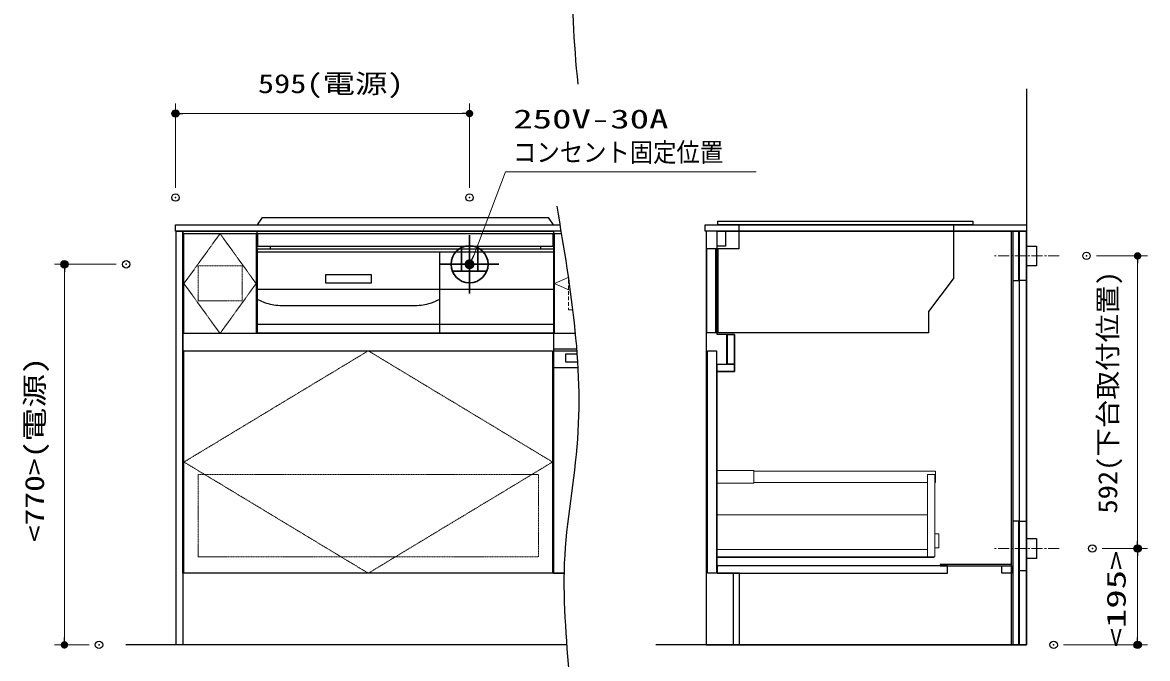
# Model space of a CAD drawing. Units: millimetres, scale not verified. Extents: x -9797 to 9797, y -4555 to 4555.
# Drawn here: x -4317 to -2039, y -328 to 959 of the extents above; entities that cross this region are included whole.
import ezdxf
from ezdxf.enums import TextEntityAlignment as Align

# ---------------------------------------------------------------- set-up
doc = ezdxf.new("R2010")
doc.units = ezdxf.units.MM
doc.header["$LTSCALE"] = 30
doc.header["$PDMODE"] = 32
doc.header["$PDSIZE"] = 15
for name, pattern in [('USER1', [0.375, 0.25, -0.125]), ('USER3', [2, 1.25, -0.25, 0.25, -0.25]), ('USER5', [1.125, 0.75, -0.125, 0.125, -0.125])]:
    doc.linetypes.add(name, pattern=pattern)
for name, color, linetype, lineweight in [('0-0_0', 7, 'Continuous', 25), ('0-1_KABE', 4, 'Continuous', 25), ('0-2_細線ﾚｲﾔｰ', 91, 'USER1', 9), ('0-3_寸法ﾚｲﾔｰ', 30, 'Continuous', 13), ('0-4_DEFPOINTS', 7, 'Continuous', 25), ('0-5_1', 7, 'Continuous', 25)]:
    doc.layers.add(name, color=color, linetype=linetype, lineweight=lineweight)
doc.styles.add('ＭＳ ゴシック', font='')
doc.styles.get('ＭＳ ゴシック').set_extended_font_data('MS Gothic')

# ---------------------------------------------------------------- blocks, each defined once
blk = doc.blocks.new('_DOT')
at = {"layer": '0-0_0', "color": 30}
blk.add_line((-15, 0), (-30, 0), dxfattribs=at)
for points in [[(0, 0), (-15, 0), (-14.88, 1.88)], [(0, 0), (-14.88, -1.88), (-15, 0)], [(0, 0), (-14.88, 1.88), (-14.53, 3.73)], [(0, 0), (-14.53, -3.73), (-14.88, -1.88)], [(0, 0), (-14.53, 3.73), (-13.95, 5.52)], [(0, 0), (-13.95, -5.52), (-14.53, -3.73)], [(0, 0), (-13.95, 5.52), (-13.14, 7.23)], [(0, 0), (-13.14, -7.23), (-13.95, -5.52)], [(0, 0), (-13.14, 7.23), (-12.14, 8.82)], [(0, 0), (-12.14, -8.82), (-13.14, -7.23)], [(0, 0), (-12.14, 8.82), (-10.93, 10.27)], [(0, 0), (-10.93, -10.27), (-12.14, -8.82)], [(0, 0), (-10.93, 10.27), (-9.56, 11.56)], [(0, 0), (-9.56, -11.56), (-10.93, -10.27)], [(0, 0), (-9.56, 11.56), (-8.04, 12.66)], [(0, 0), (-8.04, -12.66), (-9.56, -11.56)], [(0, 0), (-8.04, 12.66), (-6.39, 13.57)], [(0, 0), (-6.39, -13.57), (-8.04, -12.66)], [(0, 0), (-6.39, 13.57), (-4.64, 14.27)], [(0, 0), (-4.64, -14.27), (-6.39, -13.57)], [(0, 0), (-4.64, 14.27), (-2.81, 14.73)], [(0, 0), (-2.81, -14.73), (-4.64, -14.27)], [(0, 0), (-2.81, 14.73), (-0.94, 14.97)], [(0, 0), (-0.94, -14.97), (-2.81, -14.73)], [(0, 0), (-0.94, 14.97), (0.94, 14.97)], [(0, 0), (0.94, -14.97), (-0.94, -14.97)], [(0, 0), (0.94, 14.97), (2.81, 14.73)], [(0, 0), (2.81, 14.73), (4.64, 14.27)], [(0, 0), (4.64, 14.27), (6.39, 13.57)], [(0, 0), (6.39, 13.57), (8.04, 12.66)], [(0, 0), (8.04, 12.66), (9.56, 11.56)], [(0, 0), (9.56, 11.56), (10.93, 10.27)], [(0, 0), (10.93, 10.27), (12.14, 8.82)], [(0, 0), (12.14, 8.82), (13.14, 7.23)], [(0, 0), (13.14, 7.23), (13.95, 5.52)], [(0, 0), (13.95, 5.52), (14.53, 3.73)], [(0, 0), (14.53, 3.73), (14.88, 1.88)], [(0, 0), (14.88, 1.88), (15, 0)], [(0, 0), (2.81, -14.73), (0.94, -14.97)], [(0, 0), (4.64, -14.27), (2.81, -14.73)], [(0, 0), (6.39, -13.57), (4.64, -14.27)], [(0, 0), (8.04, -12.66), (6.39, -13.57)], [(0, 0), (9.56, -11.56), (8.04, -12.66)], [(0, 0), (10.93, -10.27), (9.56, -11.56)], [(0, 0), (12.14, -8.82), (10.93, -10.27)], [(0, 0), (13.14, -7.23), (12.14, -8.82)], [(0, 0), (13.95, -5.52), (13.14, -7.23)], [(0, 0), (14.53, -3.73), (13.95, -5.52)], [(0, 0), (14.88, -1.88), (14.53, -3.73)], [(0, 0), (15, 0), (14.88, -1.88)]]:
    blk.add_solid(points, dxfattribs=at)
blk = doc.blocks.new('A$C5C1B3A85')
at = {"layer": '0-0_0', "color": 1, "lineweight": 30}
for p, q in [((0, 1773.4), (0, -1773.4)), ((-496.2, 1009.7), (-496.2, -426.1)), ((496.2, 1009.7), (496.2, -426.1)), ((1773.4, 0), (-1773.4, 0)), ((-1041.2, -426.1), (1041.2, -426.1))]:
    blk.add_line(p, q, dxfattribs=at)
blk.add_circle((0, 0), 1125, dxfattribs=at)
blk = doc.blocks.new('A$C66026BD6')
at = {"layer": '0-2_細線ﾚｲﾔｰ', "linetype": 'Continuous', "lineweight": 5}
for points in [[(0, 5460), (2280, 5460), (2280, 6225), (0, 6225)], [(12810, 990), (13260, 990), (13260, 6000), (12810, 6000)], [(0, 990), (12810, 990), (12810, 1440), (0, 1440)]]:
    blk.add_lwpolyline(points, close=True, dxfattribs=at)
for points in [[(13260, 5497.5), (13311, 5497.5), (13311, 6187.5), (2280, 6187.5), (2280, 5497.5), (12810, 5497.5)], [(12810, 3552), (0, 3552), (0, 945), (13200, 945), (13200, 990)], [(13260, 1539), (13500, 1539), (13500, 2391), (13260, 2391)]]:
    blk.add_lwpolyline(points, dxfattribs=at)
blk = doc.blocks.new('A$C66036170')
at = {"layer": '0-0_0'}
for points in [[(-450, 25110), (-450, 0), (-17430, 0), (-17430, 4350), (-18780, 4350), (-18780, 16590), (-17730, 16590), (-17730, 18840), (-18780, 18840), (-18780, 25110)], [(-18780, 25110), (-18270, 25110), (-18270, 24210), (-18780, 24210)], [(-900, 25110), (-825, 25110), (-825, 0), (-900, 0)], [(-465, 25110), (-825, 25110), (-825, 22110), (-465, 22110)], [(-450, 25110), (0, 25110), (0, 22110), (-450, 22110)], [(-18198, 18840), (-18180, 18840), (-18180, 17040), (-18198, 17040)], [(-18180, 18840), (-17730, 18840), (-17730, 17040), (-18180, 17040)], [(-19365, 17850), (-18825, 17850), (-18825, 4350), (-19365, 4350)], [(-18780, 17040), (-17730, 17040), (-17730, 16590), (-18780, 16590)], [(-465, 7500), (-825, 7500), (-825, 0), (-465, 0)], [(-450, 7500), (0, 7500), (0, 4500), (-450, 4500)], [(-18780, 4350), (-4800, 4350), (-4800, 4800), (-18780, 4800)], [(-900, 4875), (-5250, 4875), (-5250, 4800), (-900, 4800)], [(-1500, 4800), (-900, 4800), (-900, 4350), (-1500, 4350)]]:
    blk.add_lwpolyline(points, close=True, dxfattribs=at)
at = {"layer": '0-5_1'}
blk.add_lwpolyline([(-17790, 4350), (-17814, 4350), (-17814, 0), (-17790, 0)], close=True, dxfattribs=at)
blk.add_blockref('A$C66026BD6', (-18825, 4350), dxfattribs=at)
blk = doc.blocks.new('A$C660A6056')
at = {"layer": '0-0_0'}
for p, q in [((15074.9, 0), (15074.9, -3285)), ((74.9, -1470), (74.9, -6570)), ((614.9, -1470), (614.9, -6570)), ((764.9, -1470), (764.9, -6570)), ((13574.9, -6570), (74.9, -6570))]:
    blk.add_line(p, q, dxfattribs=at)
for points in [[(2024.9, 0), (2024.9, -1470), (74.9, -1470)], [(13574.9, -6570), (13574.9, -5272.6), (15074.9, -3285)]]:
    blk.add_lwpolyline(points, dxfattribs=at)
blk.add_lwpolyline([(16244.9, 0), (764.9, 0), (764.9, 210), (16244.9, 210)], close=True, dxfattribs=at)
blk = doc.blocks.new('A$C660A62C6')
at = {"layer": '0-0_0'}
for p, q in [((-8205, -1314), (-8205, -1470)), ((8205, -1314), (8205, -1470)), ((-9000, -1470), (-9000, -6570)), ((9000, -1470), (9000, -6570)), ((-9000, -3900), (9000, -3900))]:
    blk.add_line(p, q, dxfattribs=at)
for points in [[(-8955, -534), (8955, -534), (8955, -1314), (-8955, -1314)], [(-4829.3, -3022.4), (-2070.7, -3022.4), (-2070.7, -3551.2), (-4829.3, -3551.2)]]:
    blk.add_lwpolyline(points, close=True, dxfattribs=at)
at = {"layer": '0-5_1'}
for p, q in [((-8970, 0), (8970, 0)), ((-9000, -1470), (9000, -1470)), ((-9000, -1650), (9000, -1650)), ((2100, -6568.4), (2100, -1648.4)), ((-9000, -4518.5), (-8543.1, -4708.9)), ((1643.1, -4708.9), (2100, -4518.5)), ((-7620, -4893.5), (720, -4893.5)), ((-9000, -6030), (9000, -6030)), ((-9000, -6570), (9000, -6570))]:
    blk.add_line(p, q, dxfattribs=at)
blk.add_lwpolyline([(-8970, 0), (-8670, 450), (8670, 450), (8970, 0)], dxfattribs=at)
for centre, start, end in [((-7620, -2493.5), 247.38014, 270), ((720, -2493.5), 270, 292.61986)]:
    blk.add_arc(centre, 2400, start, end, dxfattribs=at)
blk = doc.blocks.new('A$C660A66E9')
at = {"layer": '0-0_0'}
for points in [[(0, 20760), (22500, 20760), (22500, 0), (0, 0)], [(4440, 14550), (60, 14550), (60, 20610), (4440, 20610)], [(60, 0), (60, 13500), (22440, 13500), (22440, 0)]]:
    blk.add_lwpolyline(points, close=True, dxfattribs=at)
at = {"layer": '0-2_細線ﾚｲﾔｰ', "linetype": 'USER5'}
blk.add_lwpolyline([(2250, 20610), (60, 17580), (2250, 14550), (4440, 17580)], close=True, dxfattribs=at)
at = {"layer": '0-2_細線ﾚｲﾔｰ'}
for points in [[(915, 16530), (3585, 16530), (3585, 18660), (915, 18660)], [(915, 990), (21585, 990), (21585, 6000), (915, 6000)]]:
    blk.add_lwpolyline(points, close=True, dxfattribs=at)
at = {"layer": '0-2_細線ﾚｲﾔｰ', "linetype": 'USER3'}
blk.add_lwpolyline([(11250, 13500), (60, 6750), (11250, 0), (22440, 6750)], close=True, dxfattribs=at)
at = {"layer": '0-5_1'}
for p, q in [((4500, 14550), (4500, 20760)), ((22500, 14550), (60, 14550))]:
    blk.add_line(p, q, dxfattribs=at)

msp = doc.modelspace()

# ---------------------------------------------------------------- linework, layer by layer
at = {"layer": '0-0_0'}
for p, q in [((-3194.99, 297.86), (-3241.7, 297.86)), ((-3241.7, 294.86), (-3194.76, 294.86))]:
    msp.add_line(p, q, dxfattribs=at)
for points in [[(-3192.93, 1164.7), (-3194.89, 1149.03), (-3196.74, 1133.36), (-3198.44, 1117.68), (-3199.96, 1101.99), (-3201.25, 1086.3), (-3202.29, 1070.6), (-3203.03, 1054.89), (-3203.49, 1039.17), (-3203.68, 1023.44), (-3203.63, 1007.71), (-3203.36, 991.97), (-3202.88, 976.22), (-3202.22, 960.47), (-3201.4, 944.71), (-3200.44, 928.95), (-3199.35, 913.19), (-3198.16, 897.42), (-3196.89, 881.65), (-3195.55, 865.88), (-3194.18, 850.1), (-3192.79, 834.33)], [(-3235.25, 587.26), (-3232.59, 571.54), (-3229.94, 555.82), (-3227.3, 540.1), (-3224.69, 524.37), (-3222.11, 508.65), (-3219.58, 492.93), (-3217.1, 477.21), (-3214.67, 461.49), (-3212.31, 445.77), (-3210.03, 430.06), (-3207.83, 414.34), (-3205.73, 398.63), (-3203.72, 382.91), (-3201.83, 367.2), (-3200.05, 351.49), (-3198.4, 335.78), (-3196.89, 320.08), (-3195.52, 304.37), (-3194.3, 288.67), (-3193.24, 272.97), (-3192.35, 257.28), (-3191.63, 241.58), (-3191.11, 225.89), (-3190.77, 210.2), (-3190.64, 194.52), (-3190.72, 178.83), (-3191.02, 163.16), (-3191.54, 147.48), (-3192.3, 131.81), (-3193.31, 116.14), (-3194.57, 100.47), (-3196.05, 84.81), (-3197.72, 69.15), (-3199.54, 53.49), (-3201.48, 37.84), (-3203.49, 22.18), (-3205.55, 6.52), (-3207.61, -9.14), (-3209.64, -24.81)], [(-3226.75, 536.86), (-4006.7, 536.86), (-4006.7, 549.86), (-3228.92, 549.86)], [(-2284.42, 536.86), (-2934.42, 536.86), (-2934.42, 549.86), (-2284.42, 549.86)], [(-3226.76, 536.86), (-3241.7, 536.86), (-3241.7, -155.14), (-3220.47, -155.14)], [(-3197.82, 329.86), (-3239.7, 329.86), (-3239.7, 531.86), (-3225.93, 531.86)], [(-3209.64, -24.81), (-3211.6, -40.48), (-3213.46, -56.15), (-3215.17, -71.83), (-3216.7, -87.52), (-3218.02, -103.21), (-3219.08, -118.91), (-3219.86, -134.62), (-3220.37, -150.34), (-3220.61, -166.07), (-3220.61, -181.81), (-3220.4, -197.55), (-3219.98, -213.3), (-3219.39, -229.05), (-3218.64, -244.81), (-3217.75, -260.57), (-3216.74, -276.34), (-3215.63, -292.11), (-3214.44, -307.88), (-3213.19, -323.66), (-3211.9, -339.43), (-3210.59, -355.21)]]:
    msp.add_lwpolyline(points, dxfattribs=at)
for points in [[(-4005.7, 536.86), (-3991.7, 536.86), (-3991.7, -300.14), (-4005.7, -300.14)], [(-2932.42, -300.14), (-2284.42, -300.14), (-2284.42, 536.86), (-2932.42, 536.86)], [(-2264.42, 466.86), (-2284.42, 466.86), (-2284.42, 506.86), (-2264.42, 506.86)], [(-2264.42, -125.14), (-2284.42, -125.14), (-2284.42, -85.14), (-2264.42, -85.14)]]:
    msp.add_lwpolyline(points, close=True, dxfattribs=at)
at = {"layer": '0-1_KABE'}
for p, q in [((-2284.42, 824.86), (-2284.42, -300.14)), ((-3215.03, -300.14), (-4107.41, -300.14)), ((-2284.42, -300.14), (-3034.42, -300.14))]:
    msp.add_line(p, q, dxfattribs=at)
at = {"layer": '0-2_細線ﾚｲﾔｰ', "linetype": 'USER5'}
for p, q in [((-2217.9, 486.86), (-2350.94, 486.86)), ((-2217.9, -105.14), (-2350.94, -105.14))]:
    msp.add_line(p, q, dxfattribs=at)
at = {"layer": '0-2_細線ﾚｲﾔｰ', "linetype": 'USER3'}
msp.add_lwpolyline([(-3211.97, 443.43), (-3239.7, 430.86), (-3208.14, 416.57)], dxfattribs=at)
at = {"layer": '0-2_細線ﾚｲﾔｰ'}
msp.add_lwpolyline([(-3211.2, 438.21), (-3211.2, 377.86), (-3203.1, 377.86)], dxfattribs=at)
at = {"layer": '0-3_寸法ﾚｲﾔｰ'}
for p, q in [((-4006.7, 624.86), (-4006.7, 794.86)), ((-3426.7, 774.86), (-3991.7, 774.86)), ((-3411.7, 624.86), (-3411.7, 794.86)), ((-2142.9, 486.86), (-2039.42, 486.86)), ((-4126.7, 469.86), (-4251.7, 469.86)), ((-2059.42, 471.86), (-2059.42, -90.14)), ((-4231.7, -285.14), (-4231.7, 454.86)), ((-2131.02, -105.14), (-2039.42, -105.14)), ((-2131.02, -105.14), (-2039.42, -105.14)), ((-2059.42, -120.14), (-2059.42, -285.14)), ((-4181.7, -300.14), (-4251.7, -300.14)), ((-2209.42, -300.14), (-2039.42, -300.14))]:
    msp.add_line(p, q, dxfattribs=at)
msp.add_lwpolyline([(-2831.31, 657.16), (-3339.02, 657.16), (-3402.83, 487.79)], dxfattribs=at)
at = {"layer": '0-4_DEFPOINTS'}
for p in [(-4006.7, 774.86), (-4006.7, 604.86), (-3411.7, 604.86), (-2162.9, 486.86), (-4231.7, 469.86), (-4106.7, 469.86), (-2151.02, -105.14), (-2059.42, -105.14), (-4161.7, -300.14), (-2229.42, -300.14), (-2059.42, -300.14)]:
    msp.add_point(p, dxfattribs=at)
at = {"layer": '0-5_1'}
for points in [[(-3220.47, -155.14), (-3241.7, -155.14), (-3241.7, 294.86), (-3194.76, 294.86)], [(-3192.51, 260.36), (-3241.7, 260.36), (-3241.7, 294.86), (-3194.76, 294.86)], [(-3194.26, 288.17), (-3217.42, 288.17), (-3217.42, 272.61), (-3193.22, 272.61)]]:
    msp.add_lwpolyline(points, dxfattribs=at)

# ---------------------------------------------------------------- block references
at = {"layer": '0-0_0', "xscale": 0.03333333, "yscale": 0.03333333}
for name, p in [('A$C660A62C6', (-3541.7, 549.86)), ('A$C660A6056', (-2934.42, 549.86)), ('A$C660A66E9', (-3991.7, -155.14)), ('A$C5C1B3A85', (-3411.7, 469.86))]:
    msp.add_blockref(name, p, dxfattribs=at)
at = {"layer": '0-3_寸法ﾚｲﾔｰ'}
for p, xscale, yscale, rotation in [((-4006.7, 774.86), 0.5, 0.5, 180), ((-3411.7, 469.86), 0.6666667, 0.6666667, 243.67154), ((-2059.42, 486.86), 0.5, 0.5, 90), ((-4231.7, 469.86), 0.5, 0.5, 90), ((-2059.42, -105.14), 0.5, 0.5, 270), ((-2059.42, -105.14), 0.5, 0.5, 90), ((-4231.7, -300.14), 0.5, 0.5, 270), ((-2059.42, -300.14), 0.5, 0.5, 270)]:
    msp.add_blockref('_DOT', p, dxfattribs=dict(at, xscale=xscale, yscale=yscale, rotation=rotation))
at = {"layer": '0-3_寸法ﾚｲﾔｰ', "xscale": 0.5, "yscale": 0.5}
msp.add_blockref('_DOT', (-3411.7, 774.86), dxfattribs=at)
at = {"layer": '0-5_1', "xscale": 0.03333333, "yscale": 0.03333333}
msp.add_blockref('A$C66036170', (-2284.42, -300.14), dxfattribs=at)

# ---------------------------------------------------------------- texts
at = {"layer": '0-3_寸法ﾚｲﾔｰ', "style": 'ＭＳ ゴシック', "width": 1.25}
msp.add_text('595(電源)', height=38.49, dxfattribs=at).set_placement((-3840.06, 804.61), align=Align.BOTTOM_LEFT)
at = {"layer": '0-3_寸法ﾚｲﾔｰ', "color": 7, "style": 'ＭＳ ゴシック'}
for s, height, width, p in [('250V-30A', 38.48, 1.5, (-3323.09, 733.06)), ('コンセント固定位置', 38.49, 0.9, (-3323.59, 665.67))]:
    msp.add_text(s, height=height, dxfattribs=dict(at, width=width)).set_placement(p, align=Align.BOTTOM_LEFT)
at = {"layer": '0-3_寸法ﾚｲﾔｰ', "style": 'ＭＳ ゴシック'}
for s, height, width, p in [('592(下台取付位置)', 38.49, 1.1, (-2089.16, -34.49)), ('<770>(電源)', 38.48, 1.3, (-4261.45, -92.66)), ('<195>', 38.49, 1.5, (-2072.02, -305.49))]:
    msp.add_text(s, height=height, rotation=90, dxfattribs=dict(at, width=width)).set_placement(p, align=Align.BOTTOM_LEFT)

doc.saveas('drawing.dxf')
